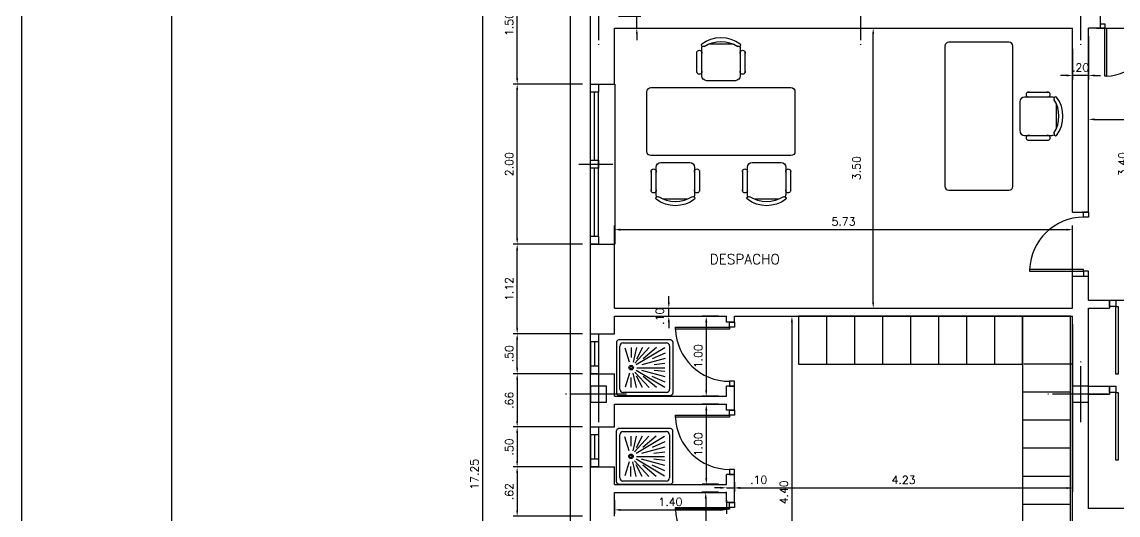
# Model space of a CAD drawing. Header units: millimetres. Extents: x -4290 to 40260, y -10034 to 21466.
# Drawn here: x -4290 to 9408, y 7693 to 13854 of the extents above; entities that cross this region are included whole.
import ezdxf

# ---------------------------------------------------------------- set-up
doc = ezdxf.new("R2010")
doc.units = ezdxf.units.MM
doc.linetypes.add('CYPELINEA', pattern=[0])
doc.linetypes.add('TRAZOS', pattern=[19.05, 12.7, -6.35])
for name, color, linetype in [('015', 1, 'Continuous'), ('07', 6, 'Continuous'), ('CARPINTERIA', 1, 'Continuous'), ('COTAS', 6, 'Continuous'), ('CUBIERTA', 7, 'Continuous'), ('MOBI', 2, 'Continuous'), ('PILAR_EJES', 1, 'CYPELINEA'), ('PILAR_RECT', 2, 'CYPELINEA'), ('SANITARIOS', 1, 'Continuous'), ('TABIQUERIA', 4, 'Continuous'), ('TEXTOS', 2, 'Continuous')]:
    doc.layers.add(name, color=color, linetype=linetype)
doc.styles.add('NGG', font='romans.shx')
doc.styles.add('ROMANS', font='romans.shx')
doc.dimstyles.new('50', dxfattribs={"dimscale": 50, "dimtxt": 2, "dimasz": 1.5, "dimexe": 1, "dimexo": 2, "dimgap": 1, "dimtad": 1, "dimlfac": 0.001, "dimzin": 4, "dimdsep": 46, "dimtxsty": 'ROMANS', "dimcen": 2.5, "dimclrd": 1, "dimclre": 1, "dimclrt": 2, "dimadec": 0, "dimazin": 0, "dimtfac": 1, "dimtmove": 0, "dimatfit": 3, "dimfxl": 1, "dimtolj": 1, "dimtzin": 12, "dimarcsym": 0})

# ---------------------------------------------------------------- blocks, each defined once
blk = doc.blocks.new('*D40')
at = {"layer": 'COTAS', "color": 1, "lineweight": -2}
for p, q in [((2714, 14577), (1849, 14577)), ((1899, 13152), (1899, 14502)), ((2714, 13077), (1849, 13077))]:
    blk.add_line(p, q, dxfattribs=at)
at = {"layer": 'COTAS', "color": 1}
for points in [[(1886, 14502), (1911, 14502), (1899, 14577)], [(1886, 13152), (1911, 13152), (1899, 13077)]]:
    blk.add_solid(points, dxfattribs=at)
at = {"layer": 'Defpoints', "color": 0}
for p in [(1899, 14577), (2814, 14577), (2814, 13077)]:
    blk.add_point(p, dxfattribs=at)
at = {"layer": 'COTAS', "color": 2, "insert": (1799, 13827), "char_height": 100, "attachment_point": 5, "rotation": 90, "style": 'ROMANS'}
blk.add_mtext('\\A1;1.50', dxfattribs=at)
blk = doc.blocks.new('*D50')
at = {"layer": 'COTAS', "color": 1, "lineweight": -2}
for p, q in [((2714, 9958), (1849, 9958)), ((1899, 9533), (1899, 9883)), ((2714, 9458), (1849, 9458))]:
    blk.add_line(p, q, dxfattribs=at)
at = {"layer": 'COTAS', "color": 1}
for points in [[(1886, 9883), (1911, 9883), (1899, 9958)], [(1886, 9533), (1911, 9533), (1899, 9458)]]:
    blk.add_solid(points, dxfattribs=at)
at = {"layer": 'Defpoints', "color": 0}
for p in [(1899, 9958), (2814, 9958), (2814, 9458)]:
    blk.add_point(p, dxfattribs=at)
at = {"layer": 'COTAS', "color": 2, "insert": (1799, 9708), "char_height": 100, "attachment_point": 5, "rotation": 90, "style": 'ROMANS'}
blk.add_mtext('\\A1;.50', dxfattribs=at)
blk = doc.blocks.new('*D51')
at = {"layer": 'COTAS', "color": 1, "lineweight": -2}
for p, q in [((2714, 11077), (1849, 11077)), ((1899, 10033), (1899, 11002)), ((2714, 9958), (1849, 9958))]:
    blk.add_line(p, q, dxfattribs=at)
at = {"layer": 'COTAS', "color": 1}
for points in [[(1886, 11002), (1911, 11002), (1899, 11077)], [(1886, 10033), (1911, 10033), (1899, 9958)]]:
    blk.add_solid(points, dxfattribs=at)
at = {"layer": 'Defpoints', "color": 0}
for p in [(1899, 11077), (2814, 11077), (2814, 9958)]:
    blk.add_point(p, dxfattribs=at)
at = {"layer": 'COTAS', "color": 2, "insert": (1799, 10517), "char_height": 100, "attachment_point": 5, "rotation": 90, "style": 'ROMANS'}
blk.add_mtext('\\A1;1.12', dxfattribs=at)
blk = doc.blocks.new('*D52')
at = {"layer": 'COTAS', "color": 1, "lineweight": -2}
for p, q in [((2714, 13077), (1849, 13077)), ((1899, 11152), (1899, 13002)), ((2714, 11077), (1849, 11077))]:
    blk.add_line(p, q, dxfattribs=at)
at = {"layer": 'COTAS', "color": 1}
for points in [[(1886, 13002), (1911, 13002), (1899, 13077)], [(1886, 11152), (1911, 11152), (1899, 11077)]]:
    blk.add_solid(points, dxfattribs=at)
at = {"layer": 'Defpoints', "color": 0}
for p in [(1899, 13077), (2814, 13077), (2814, 11077)]:
    blk.add_point(p, dxfattribs=at)
at = {"layer": 'COTAS', "color": 2, "insert": (1799, 12077), "char_height": 100, "attachment_point": 5, "rotation": 90, "style": 'ROMANS'}
blk.add_mtext('\\A1;2.00', dxfattribs=at)
blk = doc.blocks.new('*D53')
at = {"layer": 'COTAS', "color": 1, "lineweight": -2}
for p, q in [((2714, 16827), (1414, 16827)), ((1464, 16752), (1464, -348)), ((2714, -423), (1414, -423))]:
    blk.add_line(p, q, dxfattribs=at)
at = {"layer": 'COTAS', "color": 1}
for points in [[(1452, 16752), (1477, 16752), (1464, 16827)], [(1452, -348), (1477, -348), (1464, -423)]]:
    blk.add_solid(points, dxfattribs=at)
at = {"layer": 'Defpoints', "color": 0}
for p in [(2814, 16827), (1464, -423), (2814, -423)]:
    blk.add_point(p, dxfattribs=at)
at = {"layer": 'COTAS', "color": 2, "insert": (1364, 8202), "char_height": 100, "attachment_point": 5, "rotation": 90, "style": 'ROMANS'}
blk.add_mtext('\\A1;17.25', dxfattribs=at)
blk = doc.blocks.new('*D71')
at = {"layer": 'COTAS', "color": 1, "lineweight": -2}
for p, q in [((3394, 14002), (3394, 14381)), ((3164, 13927), (3444, 13927)), ((3394, 13777), (3394, 13927)), ((3214, 13777), (3444, 13777)), ((3394, 13702), (3394, 13627))]:
    blk.add_line(p, q, dxfattribs=at)
at = {"layer": 'COTAS', "color": 1}
for points in [[(3381, 14002), (3406, 14002), (3394, 13927)], [(3381, 13702), (3406, 13702), (3394, 13777)]]:
    blk.add_solid(points, dxfattribs=at)
at = {"layer": 'Defpoints', "color": 0}
for p in [(3064, 13927), (3394, 13927), (3114, 13777)]:
    blk.add_point(p, dxfattribs=at)
at = {"layer": 'COTAS', "color": 2, "insert": (3294, 14229), "char_height": 100, "attachment_point": 5, "rotation": 90, "style": 'ROMANS'}
blk.add_mtext('\\A1;.15', dxfattribs=at)
blk = doc.blocks.new('*D87')
at = {"layer": 'COTAS', "color": 1, "lineweight": -2}
for p, q in [((9039, 13677), (9039, 13135)), ((8839, 13518), (8839, 13135)), ((8764, 13185), (8689, 13185)), ((9039, 13185), (8839, 13185)), ((9114, 13185), (9189, 13185))]:
    blk.add_line(p, q, dxfattribs=at)
at = {"layer": 'COTAS', "color": 1}
for points in [[(8764, 13198), (8764, 13173), (8839, 13185)], [(9114, 13198), (9114, 13173), (9039, 13185)]]:
    blk.add_solid(points, dxfattribs=at)
at = {"layer": 'Defpoints', "color": 0}
for p in [(9039, 13777), (8839, 13618), (8839, 13185)]:
    blk.add_point(p, dxfattribs=at)
at = {"layer": 'COTAS', "color": 2, "insert": (8939, 13285), "char_height": 100, "attachment_point": 5, "style": 'ROMANS'}
blk.add_mtext('\\A1;.20', dxfattribs=at)
blk = doc.blocks.new('012302')
for p, q in [((-0.31, -0.62), (-0.31, -0.08)), ((-0.27, -0.04), (0.27, -0.04)), ((-0.069, -0.159), (-0.245, -0.105)), ((0.069, -0.159), (0.245, -0.105)), ((0.31, -0.08), (0.31, -0.62)), ((-0.25, -0.18), (-0.125, -0.18)), ((-0.25, -0.245), (-0.068, -0.203)), ((-0.25, -0.405), (-0.055, -0.225)), ((-0.25, -0.32), (-0.105, -0.245)), ((-0.246, -0.6), (-0.035, -0.243)), ((-0.005, -0.6), (-0.005, -0.25)), ((0.246, -0.6), (0.035, -0.243)), ((0.25, -0.405), (0.055, -0.225)), ((0.25, -0.245), (0.068, -0.203)), ((0.25, -0.32), (0.105, -0.245)), ((0.25, -0.18), (0.125, -0.18)), ((-0.25, -0.495), (-0.11, -0.33)), ((-0.115, -0.603), (-0.035, -0.313)), ((0.115, -0.603), (0.035, -0.313)), ((0.25, -0.495), (0.11, -0.33)), ((-0.181, -0.604), (-0.111, -0.444)), ((-0.05, -0.601), (-0.035, -0.466)), ((0.05, -0.601), (0.035, -0.466)), ((0.181, -0.604), (0.111, -0.444)), ((0.27, -0.66), (-0.27, -0.66))]:
    blk.add_line(p, q)
blk.add_lwpolyline([(-0.35, -0.67), (-0.35, -0.03, -0.414214), (-0.32, 0), (0.32, 0, -0.414214), (0.35, -0.03), (0.35, -0.67, -0.414214), (0.32, -0.7), (-0.32, -0.7, -0.414214)], format="xyb", close=True)
for radius in [0.0275, 0.0169, 0.0169]:
    blk.add_circle((0, -0.18), radius)
for centre, start, end in [((-0.27, -0.08), 90, 180), ((0.27, -0.08), 0, 90), ((-0.27, -0.62), 180, 270), ((0.27, -0.62), 270, 0)]:
    blk.add_arc(centre, 0.04, start, end)
blk = doc.blocks.new('*D99')
at = {"layer": 'COTAS', "color": 1}
for p, q in [((10638, 13577), (10638, 12587)), ((9114, 12637), (10563, 12637))]:
    blk.add_line(p, q, dxfattribs=at)
for points in [[(9114, 12649), (9114, 12624), (9039, 12637)], [(10563, 12649), (10563, 12624), (10638, 12637)]]:
    blk.add_solid(points, dxfattribs=at)
at = {"layer": 'Defpoints', "color": 0}
for p in [(9039, 13777), (10638, 13677), (10638, 12637)]:
    blk.add_point(p, dxfattribs=at)
at = {"layer": 'COTAS', "color": 2, "insert": (9839, 12737), "char_height": 100, "attachment_point": 5, "style": 'ROMANS'}
blk.add_mtext('\\A1;1.60', dxfattribs=at)
blk = doc.blocks.new('*D102')
at = {"layer": 'COTAS', "color": 1}
for p, q in [((3793, 10352), (3793, 10427)), ((3638, 10277), (3843, 10277)), ((3793, 10177), (3793, 10277)), ((3793, 10102), (3793, 10027))]:
    blk.add_line(p, q, dxfattribs=at)
for points in [[(3781, 10352), (3806, 10352), (3793, 10277)], [(3781, 10102), (3806, 10102), (3793, 10177)]]:
    blk.add_solid(points, dxfattribs=at)
at = {"layer": 'Defpoints', "color": 0}
for p in [(3538, 10277), (3793, 10277), (3064, 10177)]:
    blk.add_point(p, dxfattribs=at)
at = {"layer": 'COTAS', "color": 2, "insert": (3681, 10177), "char_height": 100, "attachment_point": 5, "rotation": 90, "style": 'ROMANS'}
blk.add_mtext('\\A1;.10', dxfattribs=at)
blk = doc.blocks.new('*D103')
at = {"layer": 'COTAS', "color": 1}
for p, q in [((3214, 13777), (6398, 13777)), ((6348, 10352), (6348, 13702))]:
    blk.add_line(p, q, dxfattribs=at)
for points in [[(6335, 13702), (6360, 13702), (6348, 13777)], [(6335, 10352), (6360, 10352), (6348, 10277)]]:
    blk.add_solid(points, dxfattribs=at)
at = {"layer": 'Defpoints', "color": 0}
for p in [(3114, 13777), (6348, 13777), (3064, 10277)]:
    blk.add_point(p, dxfattribs=at)
at = {"layer": 'COTAS', "color": 2, "insert": (6140, 12027), "char_height": 100, "attachment_point": 5, "rotation": 90, "style": 'ROMANS'}
blk.add_mtext('\\A1;3.50', dxfattribs=at)
blk = doc.blocks.new('M3S')
at = {"color": 2}
for p, q in [((14.9, -8), (-14.9, -8)), ((-30.1, -43.8), (-30.1, -18.2)), ((-24, -14), (-24, -48)), ((24, -48), (24, -14)), ((30, -43.8), (30, -18.2)), ((-18, -54), (18, -54)), ((-81, -162.2), (-81, -196.2)), ((-39, -156.2), (-75, -156.2)), ((-33, -196.2), (-33, -162.2)), ((33, -162.2), (33, -196.2)), ((75, -156.2), (39, -156.2)), ((81, -196.2), (81, -162.2)), ((-87, -166.5), (-87, -192)), ((-26.9, -166.5), (-26.9, -192)), ((27, -166.5), (27, -192)), ((87.1, -166.5), (87.1, -192)), ((-71.9, -202.2), (-42.1, -202.2)), ((42.1, -202.2), (71.9, -202.2))]:
    blk.add_line(p, q, dxfattribs=at)
for centre, radius, start, end in [((0, -40), 40, 53.1301, 126.8699), ((-22.2, -9.3), 2.19, 143.3099, 302.0274), ((-18, -14), 6, 152.4156, 180), ((0, -44.4), 39.3, 57.5758, 122.4242), ((22.2, -9.3), 2.19, 237.9726, 36.6901), ((18, -14), 6, 0, 27.5844), ((-27.1, -19.1), 3.12, 343.7398, 196.2602), ((27, -19.1), 3.12, 343.7398, 196.2602), ((-27.1, -42.9), 3.12, 163.7398, 16.2602), ((-18, -48), 6, 180, 270), ((18, -48), 6, 270, 360), ((27, -42.9), 3.12, 163.7398, 16.2602), ((-84, -167.4), 3.12, 343.7398, 196.2602), ((-75, -162.2), 6, 90, 180), ((-39, -162.2), 6, 0, 90), ((-29.9, -167.4), 3.12, 343.7398, 196.2602), ((30, -167.4), 3.12, 343.7398, 196.2602), ((39, -162.2), 6, 90, 180), ((75, -162.2), 6, 0, 90), ((84.1, -167.4), 3.12, 343.7398, 196.2602), ((-84, -191.1), 3.12, 163.7398, 16.2602), ((-29.9, -191.1), 3.12, 163.7398, 16.2602), ((30, -191.1), 3.12, 163.7398, 16.2602), ((84.1, -191.1), 3.12, 163.7398, 16.2602), ((-79.2, -200.9), 2.19, 57.9726, 216.6901), ((-75, -196.2), 6, 180, 207.5844), ((-57, -170.2), 40, 233.1301, 306.8699), ((-57, -165.9), 39.3, 237.5758, 302.4242), ((-34.7, -200.9), 2.19, 323.3099, 122.0274), ((-39, -196.2), 6, 332.4156, 0), ((34.7, -200.9), 2.19, 57.9726, 216.6901), ((39, -196.2), 6, 180, 207.5844), ((57, -170.2), 40, 233.1301, 306.8699), ((57, -165.9), 39.3, 237.5758, 302.4242), ((79.2, -200.9), 2.19, 323.3099, 122.0274), ((75, -196.2), 6, 332.4156, 0)]:
    blk.add_arc(centre, radius, start, end, dxfattribs=at)
at = {"layer": 'MOBI', "color": 2}
for p, q in [((-92.5, -67.6), (-92.5, -142.6)), ((87.5, -62.6), (-87.5, -62.6)), ((92.5, -142.6), (92.5, -67.6)), ((-87.5, -147.6), (87.5, -147.6))]:
    blk.add_line(p, q, dxfattribs=at)
for centre, start, end in [((-87.5, -67.6), 90, 180), ((87.5, -67.6), 0, 90), ((-87.5, -142.6), 180, 270), ((87.5, -142.6), 270, 0)]:
    blk.add_arc(centre, 5, start, end, dxfattribs=at)
blk = doc.blocks.new('M1S')
at = {"color": 2}
for p, q in [((-92.5, 142.6), (-92.5, 67.6)), ((87.5, 147.6), (-87.5, 147.6)), ((92.5, 67.6), (92.5, 142.6)), ((-87.5, 62.6), (87.5, 62.6)), ((-30, 43.8), (-30, 18.2)), ((-24, 48), (-24, 14)), ((18, 54), (-18, 54)), ((24, 14), (24, 48)), ((30.1, 43.8), (30.1, 18.2)), ((-14.9, 8), (14.9, 8))]:
    blk.add_line(p, q, dxfattribs=at)
for centre, radius, start, end in [((-87.5, 142.6), 5, 90, 180), ((87.5, 142.6), 5, 0, 90), ((-87.5, 67.6), 5, 180, 270), ((87.5, 67.6), 5, 270, 0), ((-27, 42.9), 3.12, 343.7398, 196.2602), ((-18, 48), 6, 90, 180), ((18, 48), 6, 0, 90), ((27.1, 42.9), 3.12, 343.7398, 196.2602), ((-27, 19.1), 3.12, 163.7398, 16.2602), ((-18, 14), 6, 180, 207.5844), ((18, 14), 6, 332.4156, 0), ((27.1, 19.1), 3.12, 163.7398, 16.2602), ((-22.2, 9.3), 2.19, 57.9726, 216.6901), ((0, 40), 40, 233.1301, 306.8699), ((0, 44.4), 39.3, 237.5758, 302.4242), ((22.2, 9.3), 2.19, 323.3099, 122.0274)]:
    blk.add_arc(centre, radius, start, end, dxfattribs=at)
blk = doc.blocks.new('*D116')
at = {"layer": 'COTAS', "color": 1, "lineweight": -2}
for p, q in [((2714, 9458), (1849, 9458)), ((1899, 9383), (1899, 8869)), ((2714, 8794), (1849, 8794))]:
    blk.add_line(p, q, dxfattribs=at)
at = {"layer": 'COTAS', "color": 1}
for points in [[(1886, 9383), (1911, 9383), (1899, 9458)], [(1886, 8869), (1911, 8869), (1899, 8794)]]:
    blk.add_solid(points, dxfattribs=at)
at = {"layer": 'Defpoints', "color": 0}
for p in [(2814, 9458), (1899, 8794), (2814, 8794)]:
    blk.add_point(p, dxfattribs=at)
at = {"layer": 'COTAS', "color": 2, "insert": (1799, 9126), "char_height": 100, "attachment_point": 5, "rotation": 90, "style": 'ROMANS'}
blk.add_mtext('\\A1;.66', dxfattribs=at)
blk = doc.blocks.new('*D117')
at = {"layer": 'COTAS', "color": 1, "lineweight": -2}
for p, q in [((2714, 8794), (1849, 8794)), ((1899, 8719), (1899, 8369)), ((2714, 8294), (1849, 8294))]:
    blk.add_line(p, q, dxfattribs=at)
at = {"layer": 'COTAS', "color": 1}
for points in [[(1886, 8719), (1911, 8719), (1899, 8794)], [(1886, 8369), (1911, 8369), (1899, 8294)]]:
    blk.add_solid(points, dxfattribs=at)
at = {"layer": 'Defpoints', "color": 0}
for p in [(2814, 8794), (1899, 8294), (2814, 8294)]:
    blk.add_point(p, dxfattribs=at)
at = {"layer": 'COTAS', "color": 2, "insert": (1799, 8544), "char_height": 100, "attachment_point": 5, "rotation": 90, "style": 'ROMANS'}
blk.add_mtext('\\A1;.50', dxfattribs=at)
blk = doc.blocks.new('*D118')
at = {"layer": 'COTAS', "color": 1, "lineweight": -2}
for p, q in [((2714, 8294), (1849, 8294)), ((1899, 8219), (1899, 7752)), ((2714, 7677), (1849, 7677))]:
    blk.add_line(p, q, dxfattribs=at)
at = {"layer": 'COTAS', "color": 1}
for points in [[(1886, 8219), (1911, 8219), (1899, 8294)], [(1886, 7752), (1911, 7752), (1899, 7677)]]:
    blk.add_solid(points, dxfattribs=at)
at = {"layer": 'Defpoints', "color": 0}
for p in [(2814, 8294), (1899, 7677), (2814, 7677)]:
    blk.add_point(p, dxfattribs=at)
at = {"layer": 'COTAS', "color": 2, "insert": (1799, 7985), "char_height": 100, "attachment_point": 5, "rotation": 90, "style": 'ROMANS'}
blk.add_mtext('\\A1;.62', dxfattribs=at)
blk = doc.blocks.new('*D122')
at = {"layer": 'COTAS', "color": 1, "lineweight": -2}
for p, q in [((4414, 10177), (4211, 10177)), ((4261, 10102), (4261, 9252)), ((4414, 9177), (4211, 9177))]:
    blk.add_line(p, q, dxfattribs=at)
at = {"layer": 'COTAS', "color": 1}
for points in [[(4249, 10102), (4274, 10102), (4261, 10177)], [(4249, 9252), (4274, 9252), (4261, 9177)]]:
    blk.add_solid(points, dxfattribs=at)
at = {"layer": 'Defpoints', "color": 0}
for p in [(4514, 10177), (4261, 9177), (4514, 9177)]:
    blk.add_point(p, dxfattribs=at)
at = {"layer": 'COTAS', "color": 2, "insert": (4161, 9677), "char_height": 100, "attachment_point": 5, "rotation": 90, "style": 'ROMANS'}
blk.add_mtext('\\A1;1.00', dxfattribs=at)
blk = doc.blocks.new('*D123')
at = {"layer": 'COTAS', "color": 1, "lineweight": -2}
for p, q in [((4414, 9077), (4212, 9077)), ((4262, 9002), (4262, 8152)), ((4414, 8077), (4212, 8077))]:
    blk.add_line(p, q, dxfattribs=at)
at = {"layer": 'COTAS', "color": 1}
for points in [[(4249, 9002), (4274, 9002), (4262, 9077)], [(4249, 8152), (4274, 8152), (4262, 8077)]]:
    blk.add_solid(points, dxfattribs=at)
at = {"layer": 'Defpoints', "color": 0}
for p in [(4514, 9077), (4262, 8077), (4514, 8077)]:
    blk.add_point(p, dxfattribs=at)
at = {"layer": 'COTAS', "color": 2, "insert": (4162, 8577), "char_height": 100, "attachment_point": 5, "rotation": 90, "style": 'ROMANS'}
blk.add_mtext('\\A1;1.00', dxfattribs=at)
blk = doc.blocks.new('*D124')
at = {"layer": 'COTAS', "color": 1, "lineweight": -2}
for p, q in [((4414, 7977), (4205, 7977)), ((4255, 7902), (4255, 7002)), ((4414, 6927), (4205, 6927))]:
    blk.add_line(p, q, dxfattribs=at)
at = {"layer": 'COTAS', "color": 1}
for points in [[(4242, 7902), (4267, 7902), (4255, 7977)], [(4242, 7002), (4267, 7002), (4255, 6927)]]:
    blk.add_solid(points, dxfattribs=at)
at = {"layer": 'Defpoints', "color": 0}
for p in [(4514, 7977), (4255, 6927), (4514, 6927)]:
    blk.add_point(p, dxfattribs=at)
at = {"layer": 'COTAS', "color": 2, "insert": (4155, 7452), "char_height": 100, "attachment_point": 5, "rotation": 90, "style": 'ROMANS'}
blk.add_mtext('\\A1;1.05', dxfattribs=at)
blk = doc.blocks.new('*D126')
at = {"layer": 'COTAS', "color": 1, "lineweight": -2}
for p, q in [((3114, 7877), (3114, 7708)), ((4514, 7877), (4514, 7708)), ((3189, 7758), (4439, 7758))]:
    blk.add_line(p, q, dxfattribs=at)
at = {"layer": 'COTAS', "color": 1}
for points in [[(3189, 7770), (3189, 7745), (3114, 7758)], [(4439, 7770), (4439, 7745), (4514, 7758)]]:
    blk.add_solid(points, dxfattribs=at)
at = {"layer": 'Defpoints', "color": 0}
for p in [(3114, 7977), (4514, 7977), (4514, 7758)]:
    blk.add_point(p, dxfattribs=at)
at = {"layer": 'COTAS', "color": 2, "insert": (3814, 7858), "char_height": 100, "attachment_point": 5, "style": 'ROMANS'}
blk.add_mtext('\\A1;1.40', dxfattribs=at)
blk = doc.blocks.new('*D127')
at = {"layer": 'COTAS', "color": 1, "lineweight": -2}
for p, q in [((4614, 8102), (4614, 7983)), ((4439, 8033), (4364, 8033)), ((4514, 8033), (4614, 8033)), ((4514, 7977), (4514, 7983)), ((4689, 8033), (5069, 8033))]:
    blk.add_line(p, q, dxfattribs=at)
at = {"layer": 'COTAS', "color": 1}
for points in [[(4439, 8046), (4439, 8021), (4514, 8033)], [(4689, 8046), (4689, 8021), (4614, 8033)]]:
    blk.add_solid(points, dxfattribs=at)
at = {"layer": 'Defpoints', "color": 0}
for p in [(4614, 8202), (4514, 8077), (4614, 8033)]:
    blk.add_point(p, dxfattribs=at)
at = {"layer": 'COTAS', "color": 2, "insert": (4917, 8133), "char_height": 100, "attachment_point": 5, "style": 'ROMANS'}
blk.add_mtext('\\A1;.10', dxfattribs=at)
blk = doc.blocks.new('*D128')
at = {"layer": 'COTAS', "color": 1, "lineweight": -2}
for p, q in [((8839, 10077), (8839, 7981)), ((4614, 7952), (4614, 8081)), ((4689, 8031), (8764, 8031))]:
    blk.add_line(p, q, dxfattribs=at)
at = {"layer": 'COTAS', "color": 1}
for points in [[(4689, 8043), (4689, 8018), (4614, 8031)], [(8764, 8043), (8764, 8018), (8839, 8031)]]:
    blk.add_solid(points, dxfattribs=at)
at = {"layer": 'Defpoints', "color": 0}
for p in [(8839, 10177), (8839, 8031), (4614, 7852)]:
    blk.add_point(p, dxfattribs=at)
at = {"layer": 'COTAS', "color": 2, "insert": (6727, 8131), "char_height": 100, "attachment_point": 5, "style": 'ROMANS'}
blk.add_mtext('\\A1;4.23', dxfattribs=at)
blk = doc.blocks.new('*D129')
at = {"layer": 'COTAS', "color": 1, "lineweight": -2}
for p, q in [((4714, 10177), (5382, 10177)), ((5332, 10102), (5332, 5852)), ((4664, 5777), (5382, 5777))]:
    blk.add_line(p, q, dxfattribs=at)
at = {"layer": 'COTAS', "color": 1}
for points in [[(5319, 10102), (5344, 10102), (5332, 10177)], [(5319, 5852), (5344, 5852), (5332, 5777)]]:
    blk.add_solid(points, dxfattribs=at)
at = {"layer": 'Defpoints', "color": 0}
for p in [(4614, 10177), (4564, 5777), (5332, 5777)]:
    blk.add_point(p, dxfattribs=at)
at = {"layer": 'COTAS', "color": 2, "insert": (5232, 7977), "char_height": 100, "attachment_point": 5, "rotation": 90, "style": 'ROMANS'}
blk.add_mtext('\\A1;4.40', dxfattribs=at)
blk = doc.blocks.new('*D131')
at = {"layer": 'COTAS', "color": 1, "lineweight": -2}
for p, q in [((9139, 13777), (9614, 13777)), ((9564, 13702), (9564, 10452)), ((9139, 10377), (9614, 10377))]:
    blk.add_line(p, q, dxfattribs=at)
at = {"layer": 'COTAS', "color": 1}
for points in [[(9552, 13702), (9577, 13702), (9564, 13777)], [(9552, 10452), (9577, 10452), (9564, 10377)]]:
    blk.add_solid(points, dxfattribs=at)
at = {"layer": 'Defpoints', "color": 0}
for p in [(9039, 13777), (9039, 10377), (9564, 10377)]:
    blk.add_point(p, dxfattribs=at)
at = {"layer": 'COTAS', "color": 2, "insert": (9464, 12077), "char_height": 100, "attachment_point": 5, "rotation": 90, "style": 'ROMANS'}
blk.add_mtext('\\A1;3.40', dxfattribs=at)
blk = doc.blocks.new('*D132')
at = {"layer": 'COTAS', "color": 1, "lineweight": -2}
for p, q in [((3114, 10377), (3114, 11309)), ((3189, 11259), (8764, 11259)), ((8839, 10377), (8839, 11309))]:
    blk.add_line(p, q, dxfattribs=at)
at = {"layer": 'COTAS', "color": 1}
for points in [[(3189, 11271), (3189, 11246), (3114, 11259)], [(8764, 11271), (8764, 11246), (8839, 11259)]]:
    blk.add_solid(points, dxfattribs=at)
at = {"layer": 'Defpoints', "color": 0}
for p in [(8839, 11259), (3114, 10277), (8839, 10277)]:
    blk.add_point(p, dxfattribs=at)
at = {"layer": 'COTAS', "color": 2, "insert": (5977, 11359), "char_height": 100, "attachment_point": 5, "style": 'ROMANS'}
blk.add_mtext('\\A1;5.73', dxfattribs=at)
blk = doc.blocks.new('A2h')
at = {"layer": '015'}
blk.add_lwpolyline([(-594, 0), (-594, 420), (0, 420), (0, 0)], close=True, dxfattribs=at)
at = {"layer": '07'}
blk.add_lwpolyline([(-569, 10), (-569, 410), (-10, 410), (-10, 10)], close=True, dxfattribs=at)

msp = doc.modelspace()

# ---------------------------------------------------------------- linework, layer by layer
at = {"layer": 'CARPINTERIA'}
for p, q in [((3118.305, 13076.527), (3118.305, 11076.527)), ((2814.353, 11176.527), (2814.353, 12976.527)), ((2864.353, 12126.527), (2864.353, 12976.527)), ((2914.353, 11176.527), (2914.353, 12976.527)), ((2669.36, 12076.527), (3095.191, 12076.527)), ((2864.353, 11176.527), (2864.353, 12026.527)), ((5764.353, 10176.527), (5764.353, 9576.527)), ((6114.353, 10176.527), (6114.353, 9576.527)), ((6464.353, 10176.527), (6464.353, 9576.527)), ((6814.353, 10176.527), (6814.353, 9576.527)), ((7164.353, 10176.527), (7164.353, 9576.527)), ((7514.353, 10176.527), (7514.353, 9576.527)), ((7864.353, 10176.527), (7864.353, 9576.527)), ((2814.353, 9857.962), (2814.353, 9457.962)), ((2864.353, 9857.962), (2864.353, 9557.962)), ((2914.353, 9857.962), (2914.353, 9557.962)), ((8830.967, 9576.527), (8230.967, 9576.527)), ((8814.353, 9226.527), (8214.353, 9226.527)), ((8814.353, 8876.527), (8214.353, 8876.527)), ((2814.353, 8693.612), (2814.353, 8293.612)), ((2864.353, 8693.612), (2864.353, 8393.612)), ((2914.353, 8693.612), (2914.353, 8393.612)), ((8814.353, 8526.527), (8214.353, 8526.527)), ((8814.353, 8176.527), (8214.353, 8176.527)), ((8814.353, 7826.527), (8214.353, 7826.527))]:
    msp.add_line(p, q, dxfattribs=at)
for points in [[(9186.323, 13776.527), (9186.323, 13831.79), (9241.586, 13831.79), (9241.586, 13776.527)], [(9241.586, 13776.527), (9262.516, 13776.527), (9262.516, 13176.527), (9241.586, 13176.527)], [(2814.353, 12976.527), (2814.353, 13076.527), (2914.353, 13076.527), (2914.353, 12976.527)], [(2814.353, 12026.527), (2814.353, 12126.527), (2914.353, 12126.527), (2914.353, 12026.527)], [(8977.131, 11476.527), (9039.353, 11476.527), (9039.353, 11414.305), (8977.131, 11414.305)], [(2814.353, 11076.527), (2814.353, 11176.527), (2914.353, 11176.527), (2914.353, 11076.527)], [(8977.131, 10738.749), (8977.131, 10762.315), (8301.575, 10762.315), (8301.575, 10738.749)], [(8977.131, 10676.527), (9039.353, 10676.527), (9039.353, 10738.749), (8977.131, 10738.749)], [(9300.303, 10298.749), (9300.303, 10376.527), (9378.081, 10376.527), (9378.081, 10298.749)], [(9378.081, 10298.749), (9407.538, 10298.749), (9407.538, 9454.305), (9378.081, 9454.305)], [(8214.353, 10176.527), (5414.353, 10176.527), (5414.353, 9576.527), (8214.353, 9576.527)], [(8814.353, 7126.527), (8814.353, 10177.103), (8214.353, 10177.103), (8214.353, 7126.527)], [(4552.131, 10039.305), (4552.131, 10015.739), (3876.575, 10015.739), (3876.575, 10039.305)], [(4552.131, 10101.527), (4614.353, 10101.527), (4614.353, 10039.305), (4552.131, 10039.305)], [(2914.353, 9957.962), (2914.353, 9857.962), (2814.353, 9857.962), (2814.353, 9957.962)], [(2914.353, 9557.962), (2914.353, 9457.962), (2814.353, 9457.962), (2814.353, 9557.962)], [(4552.131, 9301.527), (4614.353, 9301.527), (4614.353, 9363.749), (4552.131, 9363.749)], [(9300.303, 9223.749), (9300.303, 9301.527), (9378.081, 9301.527), (9378.081, 9223.749)], [(9378.081, 9223.749), (9407.538, 9223.749), (9407.538, 8379.305), (9378.081, 8379.305)], [(4552.131, 8939.305), (4552.131, 8915.739), (3876.575, 8915.739), (3876.575, 8939.305)], [(4552.131, 9001.527), (4614.353, 9001.527), (4614.353, 8939.305), (4552.131, 8939.305)], [(2914.353, 8793.612), (2914.353, 8693.612), (2814.353, 8693.612), (2814.353, 8793.612)], [(2914.353, 8393.612), (2914.353, 8293.612), (2814.353, 8293.612), (2814.353, 8393.612)], [(4552.131, 8201.527), (4614.353, 8201.527), (4614.353, 8263.749), (4552.131, 8263.749)], [(4552.131, 7851.527), (4614.353, 7851.527), (4614.353, 7789.305), (4552.131, 7789.305)], [(4552.131, 7789.305), (4552.131, 7765.739), (3876.575, 7765.739), (3876.575, 7789.305)]]:
    msp.add_lwpolyline(points, close=True, dxfattribs=at)
for centre, radius, start, end in [((9241.586, 13776.527), 600, 271.9990956, 0), ((8977.131, 10738.749), 675.556, 90, 178.0009044), ((4552.131, 10039.305), 675.556, 181.9990956, 270), ((4552.131, 8939.305), 675.556, 181.9990956, 270), ((4552.131, 7789.305), 675.556, 181.9990956, 270)]:
    msp.add_arc(centre, radius, start, end, dxfattribs=at)
at = {"layer": 'CUBIERTA', "linetype": 'TRAZOS', "ltscale": 0.5}
msp.add_line((2564.353, -673.473), (2564.353, 17076.527), dxfattribs=at)
at = {"layer": 'PILAR_EJES'}
for p, q in [((2914.353, 14326.527), (2914.353, 13626.527)), ((6189.353, 14326.527), (6189.353, 13626.527)), ((8939.353, 14326.527), (8939.353, 13626.527)), ((2914.353, 13576.527), (2914.353, 13566.527)), ((6189.353, 13576.527), (6189.353, 13566.527)), ((8939.353, 13576.527), (8939.353, 13566.527)), ((8939.353, 9611.527), (8939.353, 9601.527)), ((2914.353, 9551.527), (2914.353, 8851.527)), ((8939.353, 9551.527), (8939.353, 8851.527)), ((2514.353, 9201.527), (2504.353, 9201.527)), ((3264.353, 9201.527), (2564.353, 9201.527)), ((8539.353, 9201.527), (8529.353, 9201.527)), ((9289.353, 9201.527), (8589.353, 9201.527)), ((2914.353, 9111.527), (2914.353, 9101.527))]:
    msp.add_line(p, q, dxfattribs=at)
at = {"layer": 'PILAR_RECT'}
for p, q in [((2814.353, 9301.527), (2814.353, 9101.527)), ((3014.353, 9301.527), (2814.353, 9301.527)), ((3014.353, 9101.527), (3014.353, 9301.527)), ((9039.353, 9301.527), (8839.353, 9301.527)), ((8839.353, 9301.527), (8839.353, 9101.527)), ((9039.353, 9101.527), (9039.353, 9301.527)), ((2814.353, 9101.527), (3014.353, 9101.527)), ((8839.353, 9101.527), (9039.353, 9101.527))]:
    msp.add_line(p, q, dxfattribs=at)
at = {"layer": 'TABIQUERIA'}
for p, q in [((2814.353, 13076.527), (2814.353, 14576.527)), ((3114.353, 13076.527), (3114.353, 13776.527)), ((3114.353, 13776.527), (8839.353, 13776.527)), ((8839.353, 11476.527), (8839.353, 13776.527)), ((9039.353, 11476.527), (9039.353, 13776.527)), ((9186.323, 13776.527), (9039.353, 13776.527)), ((2814.353, 13076.527), (3114.353, 13076.527)), ((8839.353, 11476.527), (9039.353, 11476.527)), ((9039.353, 11476.527), (8964.353, 11476.527)), ((2814.353, 7501.527), (2814.353, 11076.527)), ((2814.353, 11076.527), (3114.353, 11076.527)), ((3114.353, 10276.527), (3114.353, 11076.527)), ((8839.353, 10676.527), (9039.353, 10676.527)), ((8839.353, 10276.527), (8839.353, 10676.527)), ((9039.353, 10376.527), (9039.353, 10676.527)), ((3114.353, 10276.527), (8839.353, 10276.527)), ((9039.353, 10376.527), (9300.303, 10376.527)), ((9039.353, 10276.527), (9300.303, 10276.527)), ((9039.353, 9301.527), (9039.353, 10276.527)), ((3114.353, 10176.527), (4514.353, 10176.527)), ((3114.353, 9957.962), (3114.353, 10176.527)), ((4614.353, 10176.527), (8839.353, 10176.527)), ((8839.353, 5776.527), (8839.353, 10176.527)), ((3114.353, 9176.527), (3114.353, 9457.962)), ((4614.353, 9301.527), (4514.353, 9301.527)), ((4514.353, 9176.527), (4514.353, 9301.527)), ((4614.353, 9001.527), (4614.353, 9301.527)), ((9039.353, 9301.527), (9300.303, 9301.527)), ((9039.353, 9201.527), (9300.303, 9201.527)), ((9039.353, 7776.527), (9039.353, 9201.527)), ((3114.353, 9176.527), (4514.353, 9176.527)), ((3114.353, 9076.527), (4514.353, 9076.527)), ((3114.353, 8793.612), (3114.353, 9076.527)), ((4514.353, 9001.527), (4514.353, 9076.527)), ((4614.353, 9001.527), (4514.353, 9001.527)), ((3114.353, 8076.527), (3114.353, 8293.612)), ((4614.353, 8201.527), (4514.353, 8201.527)), ((4514.353, 8076.527), (4514.353, 8201.527)), ((4614.353, 7851.527), (4614.353, 8201.527)), ((3114.353, 8076.527), (4514.353, 8076.527)), ((3114.353, 7976.527), (4514.353, 7976.527)), ((3114.353, 7677.367), (3114.353, 7976.527)), ((4514.353, 7851.527), (4514.353, 7976.527)), ((4614.353, 7851.527), (4514.353, 7851.527)), ((10264.353, 7776.527), (9039.353, 7776.527))]:
    msp.add_line(p, q, dxfattribs=at)
for points in [[(9186.323, 13776.527), (9186.323, 14076.527)], [(9300.303, 10376.527), (9300.303, 10276.527)], [(4514.353, 10101.527), (4514.353, 10176.527)], [(4614.353, 10101.527), (4614.353, 10176.527)], [(4614.353, 10101.527), (4514.353, 10101.527)], [(2814.353, 9957.962), (3114.353, 9957.962)], [(2814.353, 9457.962), (3114.353, 9457.962)], [(9300.303, 9301.527), (9300.303, 9201.527)], [(2814.353, 8793.612), (3114.353, 8793.612)], [(2814.353, 8293.612), (3114.353, 8293.612)]]:
    msp.add_lwpolyline(points, dxfattribs=at)

# ---------------------------------------------------------------- block references
at = {"color": 3, "linetype": 'Continuous', "xscale": 75.00000000028025, "yscale": 74.99999999891601, "zscale": 75.0000000000074}
msp.add_blockref('A2h', (40260.12, -10034.103), dxfattribs=at)
at = {"layer": 'MOBI', "yscale": 10, "zscale": 10}
for name, p, xscale, rotation in [('M3S', (4445.267, 13660.111), -10, 359.9999999999998), ('M1S', (8719.083, 12676.157), 10, 90)]:
    msp.add_blockref(name, p, dxfattribs=dict(at, xscale=xscale, rotation=rotation))
at = {"layer": 'SANITARIOS', "xscale": 1000, "yscale": 1000, "zscale": 1000, "rotation": 90}
for p in [(3143.243, 9534.517), (3140.781, 8426.527)]:
    msp.add_blockref('012302', p, dxfattribs=at)

# ---------------------------------------------------------------- texts
at = {"layer": 'TEXTOS', "insert": (4303.589, 10952.645), "char_height": 125, "width": 2043.97, "attachment_point": 1, "style": 'NGG'}
msp.add_mtext('DESPACHO', dxfattribs=at)

# ---------------------------------------------------------------- dimensions: what is measured, and where the dimension line sits
at = {"layer": 'COTAS'}
for base, p1, p2, angle, picture, middle in [((1464.258, -423.473), (2814.353, 16826.527), (2814.353, -423.473), 90, '*D53', (1364.258, 8201.527)), ((1898.748, 14576.527), (2814.353, 13076.527), (2814.353, 14576.527), 270, '*D40', (1798.748, 13826.527)), ((3393.631, 13926.527), (3114.353, 13776.527), (3064.353, 13926.527), 90, '*D71', (3293.631, 14228.908)), ((9564.454, 10376.527), (9039.353, 13776.527), (9039.353, 10376.527), 90, '*D131', (9464.454, 12076.527)), ((1898.748, 13076.527), (2814.353, 11076.527), (2814.353, 13076.527), 90, '*D52', (1798.748, 12076.527)), ((1898.748, 11076.527), (2814.353, 9957.962), (2814.353, 11076.527), 90, '*D51', (1798.748, 10517.244)), ((4261.47, 9176.527), (4514.353, 10176.527), (4514.353, 9176.527), 90, '*D122', (4161.47, 9676.527)), ((5331.845, 5776.527), (4614.353, 10176.527), (4564.353, 5776.527), 90, '*D129', (5231.845, 7976.527)), ((1898.748, 9957.962), (2814.353, 9457.962), (2814.353, 9957.962), 90, '*D50', (1798.748, 9707.962)), ((1898.748, 8793.612), (2814.353, 9457.962), (2814.353, 8793.612), 90, '*D116', (1798.748, 9125.787)), ((4261.535, 8076.527), (4514.353, 9076.527), (4514.353, 8076.527), 90, '*D123', (4161.535, 8576.527)), ((1898.748, 8293.612), (2814.353, 8793.612), (2814.353, 8293.612), 90, '*D117', (1798.748, 8543.612)), ((1898.748, 7677.367), (2814.353, 8293.612), (2814.353, 7677.367), 90, '*D118', (1798.748, 7985.49)), ((4254.631, 6926.527), (4514.353, 7976.527), (4514.353, 6926.527), 90, '*D124', (4154.631, 7451.527))]:
    dim = msp.add_linear_dim(base=base, p1=p1, p2=p2, angle=angle, dimstyle='50', dxfattribs=at)
    dim.commit()
    dim.dimension.update_dxf_attribs({"geometry": picture, "text_midpoint": middle})
for base, p1, p2, picture, middle in [((6347.977, 13776.527), (3064.353, 10276.527), (3114.353, 13776.527), '*D103', (6240.073, 12026.527)), ((3793.354, 10276.527), (3064.353, 10176.527), (3537.849, 10276.527), '*D102', (3780.854, 10176.527))]:
    dim = msp.add_linear_dim(base=base, p1=p1, p2=p2, angle=90, dimstyle='50', override={"dimse1": 1, "dimtmove": 1}, dxfattribs=at)
    dim.commit()
    dim.dimension.update_dxf_attribs({"geometry": picture, "text_midpoint": middle, "dimtype": 160})
dim = msp.add_linear_dim(base=(8839.353, 13185.089), p1=(9039.353, 13776.527), p2=(8839.353, 13618.174), angle=180, dimstyle='50', dxfattribs=at)
dim.commit()
dim.dimension.update_dxf_attribs({"geometry": '*D87', "text_midpoint": (8939.353, 13185.089), "dimtype": 160})
dim = msp.add_linear_dim(base=(10637.704, 12636.868), p1=(9039.353, 13776.527), p2=(10637.704, 13676.527), dimstyle='50', override={"dimse1": 1, "dimtmove": 1}, dxfattribs=at)
dim.commit()
dim.dimension.update_dxf_attribs({"geometry": '*D99', "text_midpoint": (9838.529, 12736.868)})
for base, p1, p2, picture, middle in [((8839.353122259, 11258.751570332), (3114.353122259, 10276.526730251), (8839.353122259, 10276.526730251), '*D132', (5976.853122259, 11358.751570332)), ((8839.353122259, 8030.627773746), (4614.353122259, 7851.526730251), (8839.353122259, 10176.526730251), '*D128', (6726.853122259, 8130.627773746)), ((4614.353, 8033.371), (4514.353, 8076.527), (4614.353, 8201.527), '*D127', (4916.734, 8133.371)), ((4514.353, 7757.867), (3114.353, 7976.527), (4514.353, 7976.527), '*D126', (3814.353, 7857.867))]:
    dim = msp.add_linear_dim(base=base, p1=p1, p2=p2, dimstyle='50', dxfattribs=at)
    dim.commit()
    dim.dimension.update_dxf_attribs({"geometry": picture, "text_midpoint": middle})

doc.saveas('drawing.dxf')
